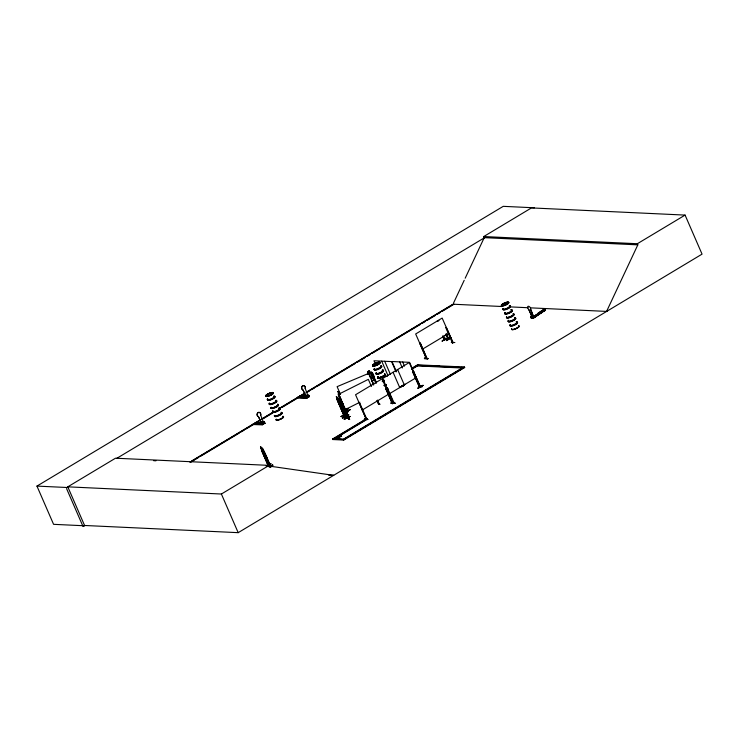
<?xml version="1.0" encoding="UTF-8"?>
<svg xmlns="http://www.w3.org/2000/svg" width="739" height="739" viewBox="0 0 739 739"><rect width="100%" height="100%" fill="white"/><g stroke="black" fill="none" stroke-linecap="round" stroke-linejoin="round"><path stroke-width="1.11" d="M262.336 422.403C263.647 421.064 261.43 422.726 263.139 422.154M262.271 422.246L263.139 422.292M308.394 396.621C308.856 393.665 305.521 395.938 307.59 395.698M307.646 395.383L306.722 395.605L307.563 395.282M532.108 315.821L531.674 316.661L532.385 315.849M531.433 316.384L531.914 316.033L532.634 317.668L532.025 317.715L531.295 316.043L531.914 317.788M531.517 316.56L531.757 316.089M531.877 316.56L532.006 315.969L531.193 316.116M532.486 316.08L531.951 315.959M262.29 422.422L262.761 422.385M306.879 395.504L307.285 395.3M306.999 395.485L307.636 397.074L308.311 396.621L307.581 394.94L306.824 395.356L307.563 397.074M262.308 422.061L263.121 423.789L262.419 422.292M307.433 395.771L306.74 395.605M338.785 393.85L338.046 391.476M258.742 422.976L257.431 423.484L258.779 423.05M302.011 396.935L303.332 396.372L301.983 396.815M268.192 394.515L267.814 394.746M270.834 394.959L271.315 394.866M270.668 394.783L271.121 394.46M271.296 394.626L270.973 394.737M374.682 364.013L374.34 364.475L374.922 364.133M378.229 364.115L377.426 364.447M377.389 364.604L378.109 364.484M503.231 303.997L503.508 303.831M503.444 303.84L503.185 304.163M506.584 304.376L507.009 303.923L506.27 304.265M532.376 316.218L530.879 317.04L531.258 318.297L543.359 310.103C537.576 311.655 550.657 310.204 541.983 310.611M531.553 318.269L543.525 310.232M543.202 309.798L544.976 309.983M531.637 316.625L532.025 316.227M253.348 424.269L255.657 422.477L256.664 422.717M253.56 424.297L255.74 422.68L261.412 422.893M264.627 423.41L255.158 423.318L264.793 423.336L264.386 422.015L263.269 422.098L264.386 422.015M255.251 422.967L255.657 422.477M264.192 422.135L264.544 422.93L262.456 424.186L261.92 423.502L262.354 424.5L263.13 424.315L262.382 424.629M299.674 396.603L309.336 396.307L308.902 395.31L307.793 395.393L308.708 395.42L309.059 396.215L306.971 397.48L306.436 396.797L306.787 398.136L297.697 397.804L300.173 395.771C302.768 395.356 298.962 398.127 298.27 397.176L297.835 397.564M300.034 396.418L300.173 395.771M301.096 395.808L298.538 397.323L307.646 397.61L297.789 397.462L300.256 395.975L305.928 396.178M308.763 396.935L300.81 396.649M309.142 396.723L299.84 396.363M392.012 403.18L392.686 402.857L392.926 403.42L392.261 403.716L385.656 388.409L392.492 403.679M393.795 402.219C391.993 402.792 395.3 402.016 393.37 403.078L382.728 378.479L409.23 362.572L420.094 387.144L419.844 386.58L419.189 386.885M426.348 358.563L426.911 358.295L420.26 342.998L419.697 343.266L426.301 358.591L426.468 357.768M452.12 342.388L452.61 342.905L452.785 342.083L452.305 342.369M452.444 342.896L452.905 342.628M531.96 316.477L531.295 316.043M453.478 303.175L464.212 280.293M465.191 278.215L484.23 237.653L483.74 236.545L531.47 207.908L685.081 215.095L702.05 254.133L238.189 532.662L84.579 525.475M606.59 311.405L637.831 244.849L637.351 243.731L483.74 236.545M538.602 313.29L539.839 312.569L538.639 313.225M539.858 312.615L538.703 313.207L539.913 312.736M306.842 395.347L307.489 395.698M345.233 415.798L343.811 415.041L345.298 416.205M345.658 416.205L345.159 416.473L343.672 414.902M341.095 404.473L339.146 400.603L346.924 417.923L346.85 417.129M346.757 417.821L338.009 398.016L338.832 399.901M347.145 417.812L339.367 400.335L341.594 406.736M267.943 464.997L268.46 465.422L261.116 448.887M253.228 424.519L262.29 424.851L265.052 423.17M255.204 423.318L264.793 423.336L255.491 423.124M309.364 396.427L308.135 396.187M364.429 419.004C372.936 420.075 363.292 418.643 364.318 419.466M367.643 419.586L364.318 419.41M391.688 403.004L395.088 403.171L391.06 403.023L395.088 403.171M427.955 358.637C420.611 358.119 426.883 357.574 427.752 358.831M394.802 403.291L391.107 403.023M427.742 358.812L424.408 358.683L424.555 358.212M267.666 394.497L268.017 394.478M268.137 394.46L267.601 394.783M270.566 394.968L271.13 394.82M378.229 364.392L377.897 364.151M503.453 304.219L503.702 303.969M348.559 418.57L349.261 418.283L348.762 418.551M376.899 400.492C378.673 403.152 378.035 405.055 378.839 403.365M347.699 418.403L349.732 419.54M402.238 385.527L401.942 386.174M403.18 385.98L402.884 385.435C403.845 386.996 401.508 385.259 402.949 385.435M402.496 386.072L402.21 385.527M419.715 386.386L420.251 386.248M345.048 409.711L345.316 409.609M346.545 408.833L347.459 411.05L345.316 410.274M338.813 393.287L338.333 393.721L345.501 410.367L344.374 407.189M346.979 410.404L348.411 411.05L347.173 408.353M366.553 418.542L367.495 419.105L366.211 418.754M360.05 403.771L359.597 404.039L360.05 403.771L366.793 419.105L366.627 418.477M453.025 342.647L452.591 342.905M545.511 310.075L543.285 309.992L531.683 318.26M532.985 318.029L544.911 309.872M533.373 318.001L532.865 318.158L545.299 309.844M545.327 309.955L533.29 318.149L532.717 316.902L533.068 317.705L534.288 316.883L533.937 316.089L532.717 316.902M446.079 338.314L442.208 341.27M503.093 304.117A4.028 1.025 -23.5 0 1 508.848 302.657A4.028 1.025 -23.5 0 1 503.49 305.872A4.028 1.025 -23.5 0 1 503.093 304.117L503.222 303.932M507.139 304.099L506.723 304.154M347.496 410.718C348.873 409.794 348.087 411.854 347.857 411.207M347.81 411.235L346.637 408.584M269.421 465.921L268.054 465.154L269.153 466.06C269.486 468.443 276.857 462.152 269.892 466.799M343.829 415.336L336.855 398.192L341.076 406.302M345.27 410.284L339.109 396.002M446.144 335.247L444.407 335.497M437.349 320.689L438.864 320.449M442.051 340.984L445.996 338.065M444.508 339.118C442.495 339.543 447.261 341.436 442.929 335.617M444.435 339.395L448.49 338.564L447.917 338.748M446.578 340.337L450.873 337.695M446.679 340.559L450.651 337.668M446.679 340.651L450.836 337.658M366.285 419.299L355.561 394.746L382.063 378.839L392.871 403.448L386.22 388.141L385.656 388.409M366.784 419.105L366.313 419.373L359.717 404.048M392.594 402.912L392.16 403.171M349.501 418.847C347.847 419.447 350.341 418.856 349.048 418.302M378.645 404.215L379.144 403.965L377.472 400.27M347.154 417.821L345.519 416.491M528.819 309.595L532.209 317.003L528.819 309.595A2.152 1.219 56.1 0 1 527.637 306.888A2.152 1.219 56.1 0 1 529.53 306.759A2.152 1.219 56.1 0 1 530.704 309.456L533.632 316.846M530.704 309.456L533.54 316.911M531.904 315.996L532.533 317.742M530.879 317.04L532.256 316.144M531.027 317.031L531.378 317.825L532.597 317.003M537.659 313.512C543.562 312.828 534.62 314.98 538.87 312.699L540.957 312.754L538.87 312.699M539.96 311.969C545.862 311.285 536.92 313.438 541.17 311.156L543.257 311.211L541.17 311.156M531.627 318.25L543.285 309.992M531.904 318.241L543.932 310.177M539.655 313.373L540.874 312.551M541.955 311.83L543.174 311.008M543.987 310.463L545.206 309.65M545.548 310.057L533.549 318.13L531.313 318.038M420.02 387.199L413.489 371.514M276.792 406.746L276.247 407.023M374.322 364.299A4.009 1.016 -23.5 0 1 380.058 362.849A4.009 1.016 -23.5 0 1 374.719 366.045A4.009 1.016 -23.5 0 1 374.322 364.299L374.525 364.253M377.472 364.53L378.1 364.419M506.926 304.117L506.206 304.57M512.349 316.255L511.804 316.532M256.572 422.514L254.198 424.204L257.19 422.532C261.236 422.154 250.937 426.412 258.114 422.569M301.706 395.827L299.332 397.517L302.63 395.864M258.927 422.606L256.553 424.297L259.851 422.634M303.443 395.892L301.069 397.582L304.366 395.928M261.892 423.743L263.611 422.754L260.673 415.17A2.152 1.838 -87.9 0 0 259.574 412.473A2.152 1.838 -87.9 0 0 257.246 413.877A2.152 1.838 -87.9 0 0 258.419 416.584L261.966 423.752L258.354 416.584A2.152 1.838 -87.9 0 1 257.172 413.877A2.152 1.838 -87.9 0 1 259.5 412.473A2.152 1.838 -87.9 0 1 260.673 415.17L260.747 415.179M262.225 423.733L264.821 423.013M306.417 397.037L308.126 396.049L305.198 388.465A2.152 1.838 -87.9 0 0 304.015 385.758A2.152 1.838 -87.9 0 0 301.697 387.171A2.152 1.838 -87.9 0 0 302.87 389.869L306.482 397.037L302.935 389.878A2.152 1.838 -87.9 0 1 301.761 387.171A2.152 1.838 -87.9 0 1 304.089 385.767A2.152 1.838 -87.9 0 1 305.262 388.465L305.198 388.465M307.978 395.273L308.412 396.27L305.946 397.758L305.512 396.76L306.048 397.443L307.442 396.603M309.336 396.298L307.165 397.915L298.029 397.619M452.471 342.961L445.756 327.636L446.319 327.368L452.998 342.665L442.162 318.066L415.66 333.973L426.532 358.535M395.494 370.775L395.624 370.895M451.298 342.563L454.882 342.508M426.126 357.972L426.551 357.731M412.824 372.133L419.623 387.439L412.824 372.133L413.267 371.865M413.618 371.634L420.491 386.811L419.964 386.238M399.781 387.31L405.055 384.234L399.817 387.338M399.919 387.624L405 384.539M391.199 403.337L391.615 402.709M421.951 387.005L418.385 386.987M419.299 386.913L419.65 386.608M423.05 385.379L417.914 388.363L423.031 385.361M366.248 419.336L366.627 419.096M417.812 388.077L422.874 385.333M67.785 486.835L221.386 494.021L269.116 465.385L115.515 458.198L67.785 486.835L84.717 525.789L53.578 524.33L36.95 486.096L503.241 206.338L534.389 207.798M116.817 458.319L484.59 237.672M191.521 461.081L253.68 423.789M255.657 422.606L259.601 420.232M261.578 419.05L272.432 412.538M279.333 408.399L298.085 397.148M300.052 395.965L303.997 393.601M305.974 392.409L452.989 304.209L501.735 306.5M84.708 525.475L83.036 526.482L66.547 488.562M189.914 462.281L272.793 412.556M279.693 408.408L304.366 393.61M306.334 392.427L453.349 304.228M190.838 462.124L198.754 457.376M200.731 456.194L239.316 433.036M241.302 431.853L244.267 430.07M246.244 428.879L254.161 424.131M256.137 422.948L259.112 421.165M263.066 418.791L272.959 412.852M281.873 407.512L299.683 396.825M301.66 395.633L304.625 393.859M307.6 392.076L309.576 390.885M311.553 389.702L314.518 387.92M316.504 386.728L355.089 363.579M357.076 362.396L364.992 357.639M366.969 356.457L369.934 354.674M371.911 353.491L379.828 348.734M381.814 347.552L420.399 324.403M422.375 323.211L425.35 321.428M427.327 320.246L435.243 315.498M437.22 314.306L440.195 312.523M442.171 311.341L454.042 304.209M367.412 374.368L368.567 373.703L367.708 371.819C370.027 368.41 369.297 374.433 371.246 372.087C373.712 373.112 374.285 377.093 374.461 379.634L371.652 381.315M367.708 371.819L369.352 370.941L370.165 372.816L371.255 372.955L372.779 376.474L372.622 378.46L371.098 379.375M367.736 374.248L371.255 372.17L372.031 372.465L376.511 382.765M368.918 374.359L370.442 373.444L371.966 376.964L370.442 377.869L369.297 375.236M375.948 383.033L371.957 373.851L372.41 373.583M422.311 349.27L448.813 333.363M371.662 381.389L374.562 379.67L374.276 377.463M411.688 368.327L417.535 364.826L464.462 367.024L464.674 367.495L343.755 440.047L332.753 439.529L332.55 439.049L366.646 418.597M412.325 368.364L418.172 364.854L418.385 365.334L411.558 369.426M411.891 368.807L417.738 365.306L422.902 365.546M637.351 243.731L685.081 215.095M362.212 410.043L388.714 394.136M389.379 393.767L415.881 377.869M334.157 438.504L367.283 418.625M332.753 439.529L333.511 438.467L344.725 439.465L335.922 439.049M335.672 437.774L366.849 419.068M338.176 437.58L336.439 438.172L336.254 439.132L336.051 437.719L336.614 438.347L338.314 437.894L336.614 438.347M337.621 436.786C342.314 435.964 334.804 437.636 339.33 436.204L339.663 435.557L339.838 436.416L341.547 435.964L339.838 436.416M335.34 438.393L367.495 419.105M336.245 438.458L336.578 437.811M337.76 437.1L339.469 436.518M336.254 439.132L336.624 438.911M341.547 435.964L339.478 437.202L339.663 436.232L341.409 435.64M336.439 438.172L338.314 437.894M332.55 439.049L343.552 439.566L464.462 367.024M348.91 419.068L338.176 394.506L368.327 379.366L371.431 386.506M349.39 418.911L338.351 393.12L340.513 394.487M379.042 404.021L377.407 400.242M506.806 304.348L506.501 304.2M452.767 342.693L452.665 342.074M393.564 403.06L394.007 402.801L387.218 387.504L386.765 387.772L393.508 403.097L393.324 402.515M393.776 402.829L393.675 402.21M426.8 358.295L420.26 342.998M366.073 418.81L366.433 419.309M339.469 393.573L340.457 394.515M348.032 408.455L342.61 411.66L348.023 408.482M347.413 410.394L345.362 409.96M344.66 412.159L350.452 409.591M342.277 403.836L342.785 403.577L342.277 403.836L348.956 419.124M378.202 403.411L380.086 404.288M344.827 409.803L359.902 402.228M347.635 410.727L348.235 410.653M336.818 398.21L337.067 398.386M337.049 398.487L337.196 398.968M336.873 398.774L340.116 405.794L341.141 406.718L340.531 404.935M337.899 399.097L345.75 416.676M337.187 400.03L343.894 415.447M338.453 401.055L345.205 416.463M339.072 403.827L341.215 406.681L340.051 405.831M261.357 448.573L260.534 446.689L261.338 448.675M260.47 446.716L269.938 466.965M260.996 448.351L262.502 450.051M263.066 450.097L262.262 448.111L270.825 466.771M262.068 449.238L262.511 450.033M261.43 450.143L268.192 465.57L261.56 450.245M262.687 451.178L268.894 465.45M264.239 451.455L270.954 466.882M340.993 416.584L346.683 413.572L340.938 416.547M263.38 453.912L265.44 456.804L264.285 455.945M342.647 417.988C361.981 408.981 329.335 423.382 348.245 415.022M342.526 417.849L348.402 415.032M264.701 455.076L265.375 456.831L264.765 455.048M342.702 418.025L348.531 415.336M265.107 455.326L266.077 457.33M349.926 416.417L344.162 419.244L350.037 416.556M344.217 419.262L349.953 416.473M266.428 456.499L267.167 458.226L266.058 457.275L267.102 458.254M266.095 465.995L270.927 463.686L267.204 465.838M267.121 465.773L271.065 464.009M268.479 466.678L272.552 465.219M269.633 466.558L272.654 465.127M269.818 466.734L272.793 465.422M338.601 400.205L338.536 399.651L339.968 401.369M340.864 405.231L341.852 407.226M342.157 406.422L342.896 408.14L341.834 407.235M444.296 339.256L443.88 339.321M444.296 339.755L442.966 336.688M444.536 339.811L443.234 336.735M366.101 418.81L366.452 418.505M402.626 385.425L402.875 386.146M347.533 410.496L347.616 412.242L347.219 410.588M420.306 386.931L409.582 362.332L391.975 361.51L396.409 371.708M347.191 410.487L345.556 409.859M334.795 438.486L336.106 438.135M307.424 395.411L306.944 395.291M343.94 415.438L337.317 400.132M346.674 417.35L345.723 416.39M346.914 417.914L345.538 416.787L337.437 399.162L339.395 403.023M269.439 466.586L261.671 449.275L263.629 453.146M448.102 338.619L448.139 339.321L445.922 334.204M437.811 321.022L438.689 320.902M444.121 339.875L448.73 339.127L446.458 334.046M347.385 411.069L346.351 408.935M533.937 316.089L534.528 317.077M531.378 317.825L533.068 317.705M444.157 339.866L442.827 336.79M300.274 396.104L306.223 396.28M300.875 396.621L308.828 396.917M297.706 397.259L307.646 397.61M255.759 422.81L261.698 422.994M262.456 424.186L261.532 424.158L261.19 423.355L261.43 424.472M253.191 423.974L262.862 424.343M253.274 424.168L262.816 424.537M428.02 358.664L424.62 358.47M413.323 371.615L413.794 371.523M364.521 419.244L367.856 419.373M484.23 237.653L637.831 244.849M509.808 306.87L528.237 307.738M530.547 307.849L606.95 311.424M430.8 365.916L439.834 366.332M445.478 366.599L454.513 367.024M461.284 367.338L464.674 367.495M371.957 373.851L376.068 383.042M385.037 376.271L387.236 376.382M153.657 460.683L155.947 460.794M328.679 475.159L333.714 475.353L269.43 466.106M36.95 486.096L68.099 487.546M345.603 416.888L336.762 396.954L337.529 398.921M339.136 393.979L339.801 394.22M348.041 408.695L342.563 411.568M336.772 397.009L336.236 396.603L337.095 398.561M336.753 398.238L337.917 399.152M262.521 448.564L262.751 448.878M265.356 454.559L263.398 450.688L270.751 466.974M341.815 407.18L342.914 408.131M350.332 409.517L344.891 412.473M338.647 391.744L340.162 394.349M264.294 451.437L262.714 449.774L270.141 466.863M338.73 402.487L340.051 404.529L339.626 403.217M446.328 334.148L448.591 339.238L446.06 334.102M417.535 364.826L417.738 365.306M402.709 362.018L404.482 366.091M399.679 361.87L402.339 367.994M397.628 369.537L404.279 384.834M396.021 371.791L391.587 361.593L373.98 360.771L375.31 363.828M393.074 372.271L399.716 387.569M384.714 361.279L390.478 374.534M381.684 361.131L387.892 375.412M373.832 384.751L368.863 373.297L337.104 386.654L340.208 393.795M367.791 371.846L368.65 373.731M373.297 384.982L372.364 382.82L372.918 382.645M339.534 393.591L338 391.402L338.804 393.388M339.94 396.991L341.27 400.048M342.157 402.09L343.487 405.148M338.056 398.09L341.751 405.979L341.326 404.667M338.665 400.178L345.898 416.796M343.552 439.566L343.755 440.047M339.663 436.232L339.857 436.971M263.463 421.978L263.897 422.976M263.066 421.655L263.878 423.327M257.19 422.532L254.724 424.029M262.262 448.111L266.012 456.065L265.587 454.753M270.012 466.762L262.816 449.811M260.941 447.104L261.763 449.035M221.386 494.021L238.189 532.662M342.203 406.367L342.831 408.168M340.448 404.944L341.104 406.644M263.86 453.33L264.285 454.651L261.394 448.647M347.395 410.182L347.847 412.103M339.663 435.557L339.7 436.093M339.432 436.657L339.478 437.202M339.293 436.343L339.34 436.878M336.439 437.497L336.476 438.033M336.069 438.273L336.116 438.818M511.767 310.463A4.028 1.025 -23.5 0 1 509.383 313.124A4.028 1.025 -23.5 0 1 505.033 313.567M511.702 310.186A4.092 1.035 -23.5 0 1 508.801 313.105A4.092 1.035 -23.5 0 1 505.18 312.93M513.3 314.01A4.028 1.025 -23.5 0 1 510.926 316.661A4.028 1.025 -23.5 0 1 506.575 317.105M513.199 313.761A4.028 1.025 -23.5 0 1 510.815 316.412A4.028 1.025 -23.5 0 1 506.464 316.865M513.245 313.844A4.037 1.025 -23.5 0 1 510.861 316.514A4.037 1.025 -23.5 0 1 506.492 316.957M509.226 306.011A4.092 1.035 -23.5 0 1 507.933 308.44A4.092 1.035 -23.5 0 1 503.028 309.114M510.815 309.798A4.028 1.025 -23.5 0 1 511.351 311.073A4.028 1.025 -23.5 0 1 506.427 313.336A4.028 1.025 -23.5 0 1 505.033 312.458M509.291 306.279A4.028 1.025 -23.5 0 1 508.016 308.671A4.028 1.025 -23.5 0 1 503.194 309.345M510.963 310.011A4.092 1.035 -23.5 0 1 511.508 311.304A4.092 1.035 -23.5 0 1 506.501 313.604A4.092 1.035 -23.5 0 1 505.088 312.717M509.781 305.752A4.092 1.035 -23.5 0 1 507.36 308.449A4.092 1.035 -23.5 0 1 502.936 308.902M509.624 305.54A4.028 1.025 -23.5 0 1 507.24 308.191A4.028 1.025 -23.5 0 1 502.889 308.634M516.995 322.49A4.028 1.025 -23.5 0 1 514.612 325.151A4.028 1.025 -23.5 0 1 510.261 325.594M516.94 322.222A4.092 1.035 -23.5 0 1 514.03 325.132A4.092 1.035 -23.5 0 1 510.418 324.966M518.529 326.019A4.028 1.025 -23.5 0 1 516.145 328.679A4.028 1.025 -23.5 0 1 511.794 329.123M518.427 325.788A4.028 1.025 -23.5 0 1 516.053 328.449A4.028 1.025 -23.5 0 1 511.693 328.892M513.466 314.389A4.028 1.025 -23.5 0 1 511.092 317.04A4.028 1.025 -23.5 0 1 506.732 317.484M518.482 325.881A4.037 1.025 -23.5 0 1 516.099 328.55A4.037 1.025 -23.5 0 1 511.721 328.994M513.383 314.158A4.037 1.025 -23.5 0 1 511 316.819A4.037 1.025 -23.5 0 1 506.621 317.271M514.455 318.038A4.092 1.035 -23.5 0 1 515 319.331A4.092 1.035 -23.5 0 1 509.993 321.631A4.092 1.035 -23.5 0 1 508.58 320.744M516.053 321.825A4.028 1.025 -23.5 0 1 516.579 323.1A4.028 1.025 -23.5 0 1 511.656 325.363A4.028 1.025 -23.5 0 1 510.27 324.486M515.582 318.361A4.028 1.025 -23.5 0 1 511.813 321.336A4.028 1.025 -23.5 0 1 508.737 320.975M516.838 322.001A4.092 1.035 -23.5 0 1 513.938 324.911A4.092 1.035 -23.5 0 1 510.316 324.744M515.009 317.779A4.092 1.035 -23.5 0 1 512.099 320.698A4.092 1.035 -23.5 0 1 508.487 320.523M514.852 317.567A4.028 1.025 -23.5 0 1 511.988 320.43A4.028 1.025 -23.5 0 1 508.432 320.264M276.82 401.249A4.028 1.025 -23.5 0 1 272.857 404.021A4.028 1.025 -23.5 0 1 269.476 404.057M276.155 400.677A4.092 1.035 -23.5 0 1 273.735 403.374A4.092 1.035 -23.5 0 1 269.31 403.827M277.753 404.482A4.037 1.025 -23.5 0 1 275.37 407.152A4.037 1.025 -23.5 0 1 271.001 407.595M277.642 404.251A4.028 1.025 -23.5 0 1 275.73 406.681A4.028 1.025 -23.5 0 1 270.844 407.669M277.698 404.344A4.037 1.025 -23.5 0 1 275.305 407.013A4.037 1.025 -23.5 0 1 270.936 407.457M274.751 396.547A4.092 1.035 -23.5 0 1 270.917 399.568A4.092 1.035 -23.5 0 1 267.795 399.208M275.896 400.252A4.028 1.025 -23.5 0 1 273.042 403.115A4.028 1.025 -23.5 0 1 269.476 402.949M274.372 396.732A4.028 1.025 -23.5 0 1 271.509 399.605A4.028 1.025 -23.5 0 1 267.952 399.439M276.053 400.464A4.092 1.035 -23.5 0 1 273.642 403.161A4.092 1.035 -23.5 0 1 269.218 403.614M273.578 396.28A4.092 1.035 -23.5 0 1 274.114 397.573A4.092 1.035 -23.5 0 1 269.116 399.882A4.092 1.035 -23.5 0 1 267.703 398.986M274.067 396.03A4.028 1.025 -23.5 0 1 271.204 398.894A4.028 1.025 -23.5 0 1 267.647 398.727M281.439 412.981A4.028 1.025 -23.5 0 1 278.575 415.854A4.028 1.025 -23.5 0 1 275.019 415.688M281.383 412.713A4.092 1.035 -23.5 0 1 278.963 415.41A4.092 1.035 -23.5 0 1 274.538 415.863M282.972 416.5A4.037 1.025 -23.5 0 1 280.109 419.373A4.037 1.025 -23.5 0 1 276.543 419.207A4.028 1.025 -23.5 0 0 279.638 419.595A4.028 1.025 -23.5 0 0 283.406 416.62M277.772 404.519A4.037 1.025 -23.5 0 1 274.899 407.401A4.037 1.025 -23.5 0 1 271.333 407.235M283.471 416.584A4.009 1.016 -23.5 0 1 279.527 419.336A4.009 1.016 -23.5 0 1 276.155 419.373M282.861 416.288A4.009 1.016 -23.5 0 1 283.286 416.38M278.344 404.963A4.028 1.025 -23.5 0 1 274.566 407.937A4.028 1.025 -23.5 0 1 271.49 407.577M279.545 408.491A4.092 1.035 -23.5 0 1 276.635 411.401A4.092 1.035 -23.5 0 1 273.024 411.235M281.134 412.279A4.028 1.025 -23.5 0 1 278.751 414.93A4.028 1.025 -23.5 0 1 274.4 415.373M279.601 408.769A4.028 1.025 -23.5 0 1 276.746 411.632A4.028 1.025 -23.5 0 1 273.181 411.466M281.291 412.491A4.092 1.035 -23.5 0 1 278.871 415.189A4.092 1.035 -23.5 0 1 274.446 415.641M279.887 408.362A4.092 1.035 -23.5 0 1 276.053 411.383A4.092 1.035 -23.5 0 1 272.931 411.013M278.806 408.316A4.092 1.035 -23.5 0 1 279.453 408.27M278.658 408.094A4.028 1.025 -23.5 0 1 279.194 409.369A4.028 1.025 -23.5 0 1 274.271 411.632A4.028 1.025 -23.5 0 1 272.876 410.755M382.987 370.645A4.028 1.025 -23.5 0 1 380.123 373.518A4.028 1.025 -23.5 0 1 376.567 373.352M382.275 370.415A4.092 1.035 -23.5 0 1 382.82 371.708A4.092 1.035 -23.5 0 1 377.814 374.008A4.092 1.035 -23.5 0 1 376.4 373.121M378.1 376.881A4.028 1.025 -23.5 0 0 381.657 377.047A4.028 1.025 -23.5 0 0 384.52 374.174A4.028 1.025 -23.5 0 1 381.666 377.075A4.028 1.025 -23.5 0 1 378.109 376.908M384.825 374.036A4.009 1.016 -23.5 0 1 381.075 377.001A4.009 1.016 -23.5 0 1 378.008 376.641M384.465 374.026A4.037 1.025 -23.5 0 1 381.592 376.908A4.037 1.025 -23.5 0 1 378.026 376.742M381.093 366.156A4.092 1.035 -23.5 0 1 378.673 368.853A4.092 1.035 -23.5 0 1 374.248 369.306M382.673 369.943A4.028 1.025 -23.5 0 1 379.818 372.807A4.028 1.025 -23.5 0 1 376.253 372.641M381.148 366.424A4.028 1.025 -23.5 0 1 378.285 369.297A4.028 1.025 -23.5 0 1 374.728 369.13M382.183 370.193A4.092 1.035 -23.5 0 1 382.728 371.486A4.092 1.035 -23.5 0 1 377.721 373.795A4.092 1.035 -23.5 0 1 376.308 372.899M380.991 365.934A4.092 1.035 -23.5 0 1 378.58 368.632A4.092 1.035 -23.5 0 1 374.156 369.084M380.844 365.722A4.028 1.025 -23.5 0 1 377.98 368.585A4.028 1.025 -23.5 0 1 374.424 368.419M384.677 374.581A4.009 1.016 -23.5 0 1 382.303 377.223A4.018 1.016 -23.5 0 1 377.962 377.675A4.009 1.016 -23.5 0 0 382.303 377.223A4.018 1.016 -23.5 0 0 384.686 374.581M386.303 385.111A4.037 1.025 -23.5 0 1 384.382 385.915M387.735 388.409A4.018 1.016 -23.5 0 1 385.823 389.213M386.22 384.871A4.092 1.035 -23.5 0 1 384.271 385.693M386.118 384.649A4.092 1.035 -23.5 0 1 384.169 385.472M385.998 384.4A4.028 1.025 -23.5 0 1 384.077 385.204M384.474 380.89A4.037 1.025 -23.5 0 1 382.553 381.693M384.382 380.65A4.092 1.035 -23.5 0 1 382.433 381.472M384.289 380.437A4.092 1.035 -23.5 0 1 382.34 381.25M384.16 380.179A4.037 1.025 -23.5 0 1 382.239 380.991M396.187 370.701L396.187 370.701M369.214 371.412L368.234 372.003L368.512 372.632L369.491 372.04L369.214 371.412M462.854 367.569L343.875 438.957L344.078 439.437L463.067 368.05L462.854 367.569M463.501 367.597L417.212 365.435L417.415 365.916L463.704 368.077L463.501 367.597M503.333 305.503A4.028 1.025 -23.5 0 0 508.691 302.288A4.028 1.025 -23.5 0 0 502.936 303.747A4.028 1.025 -23.5 0 0 503.333 305.503M503.388 305.65A4.037 1.025 -23.5 0 0 508.765 302.427A4.037 1.025 -23.5 0 0 502.982 303.895A4.037 1.025 -23.5 0 0 503.388 305.65M267.777 395.993A4.028 1.025 -23.5 0 0 273.134 392.778A4.028 1.025 -23.5 0 0 267.379 394.247A4.037 1.025 -23.5 0 0 267.777 396.021A4.037 1.025 -23.5 0 0 273.162 392.788A4.037 1.025 -23.5 0 0 267.37 394.257A4.028 1.025 -23.5 0 0 267.777 395.993M267.934 396.363A4.028 1.025 -23.5 0 0 273.291 393.148A4.028 1.025 -23.5 0 0 267.536 394.608A4.028 1.025 -23.5 0 0 267.934 396.363M267.841 396.15A4.037 1.025 -23.5 0 0 273.218 392.926A4.037 1.025 -23.5 0 0 267.435 394.395A4.037 1.025 -23.5 0 0 267.841 396.15M374.553 365.685A4.028 1.025 -23.5 0 0 379.911 362.47A4.028 1.025 -23.5 0 0 374.146 363.939A4.028 1.025 -23.5 0 0 374.553 365.685A4.037 1.025 -23.5 0 0 379.929 362.489A4.037 1.025 -23.5 0 0 374.156 363.957A4.037 1.025 -23.5 0 0 374.562 365.713M374.618 365.851A4.037 1.025 -23.5 0 0 379.994 362.627A4.037 1.025 -23.5 0 0 374.211 364.096A4.037 1.025 -23.5 0 0 374.618 365.851M385.915 389.444A4.037 1.025 -23.5 0 0 387.836 388.631A4.018 1.016 -23.5 0 1 385.924 389.444"/></g></svg>
